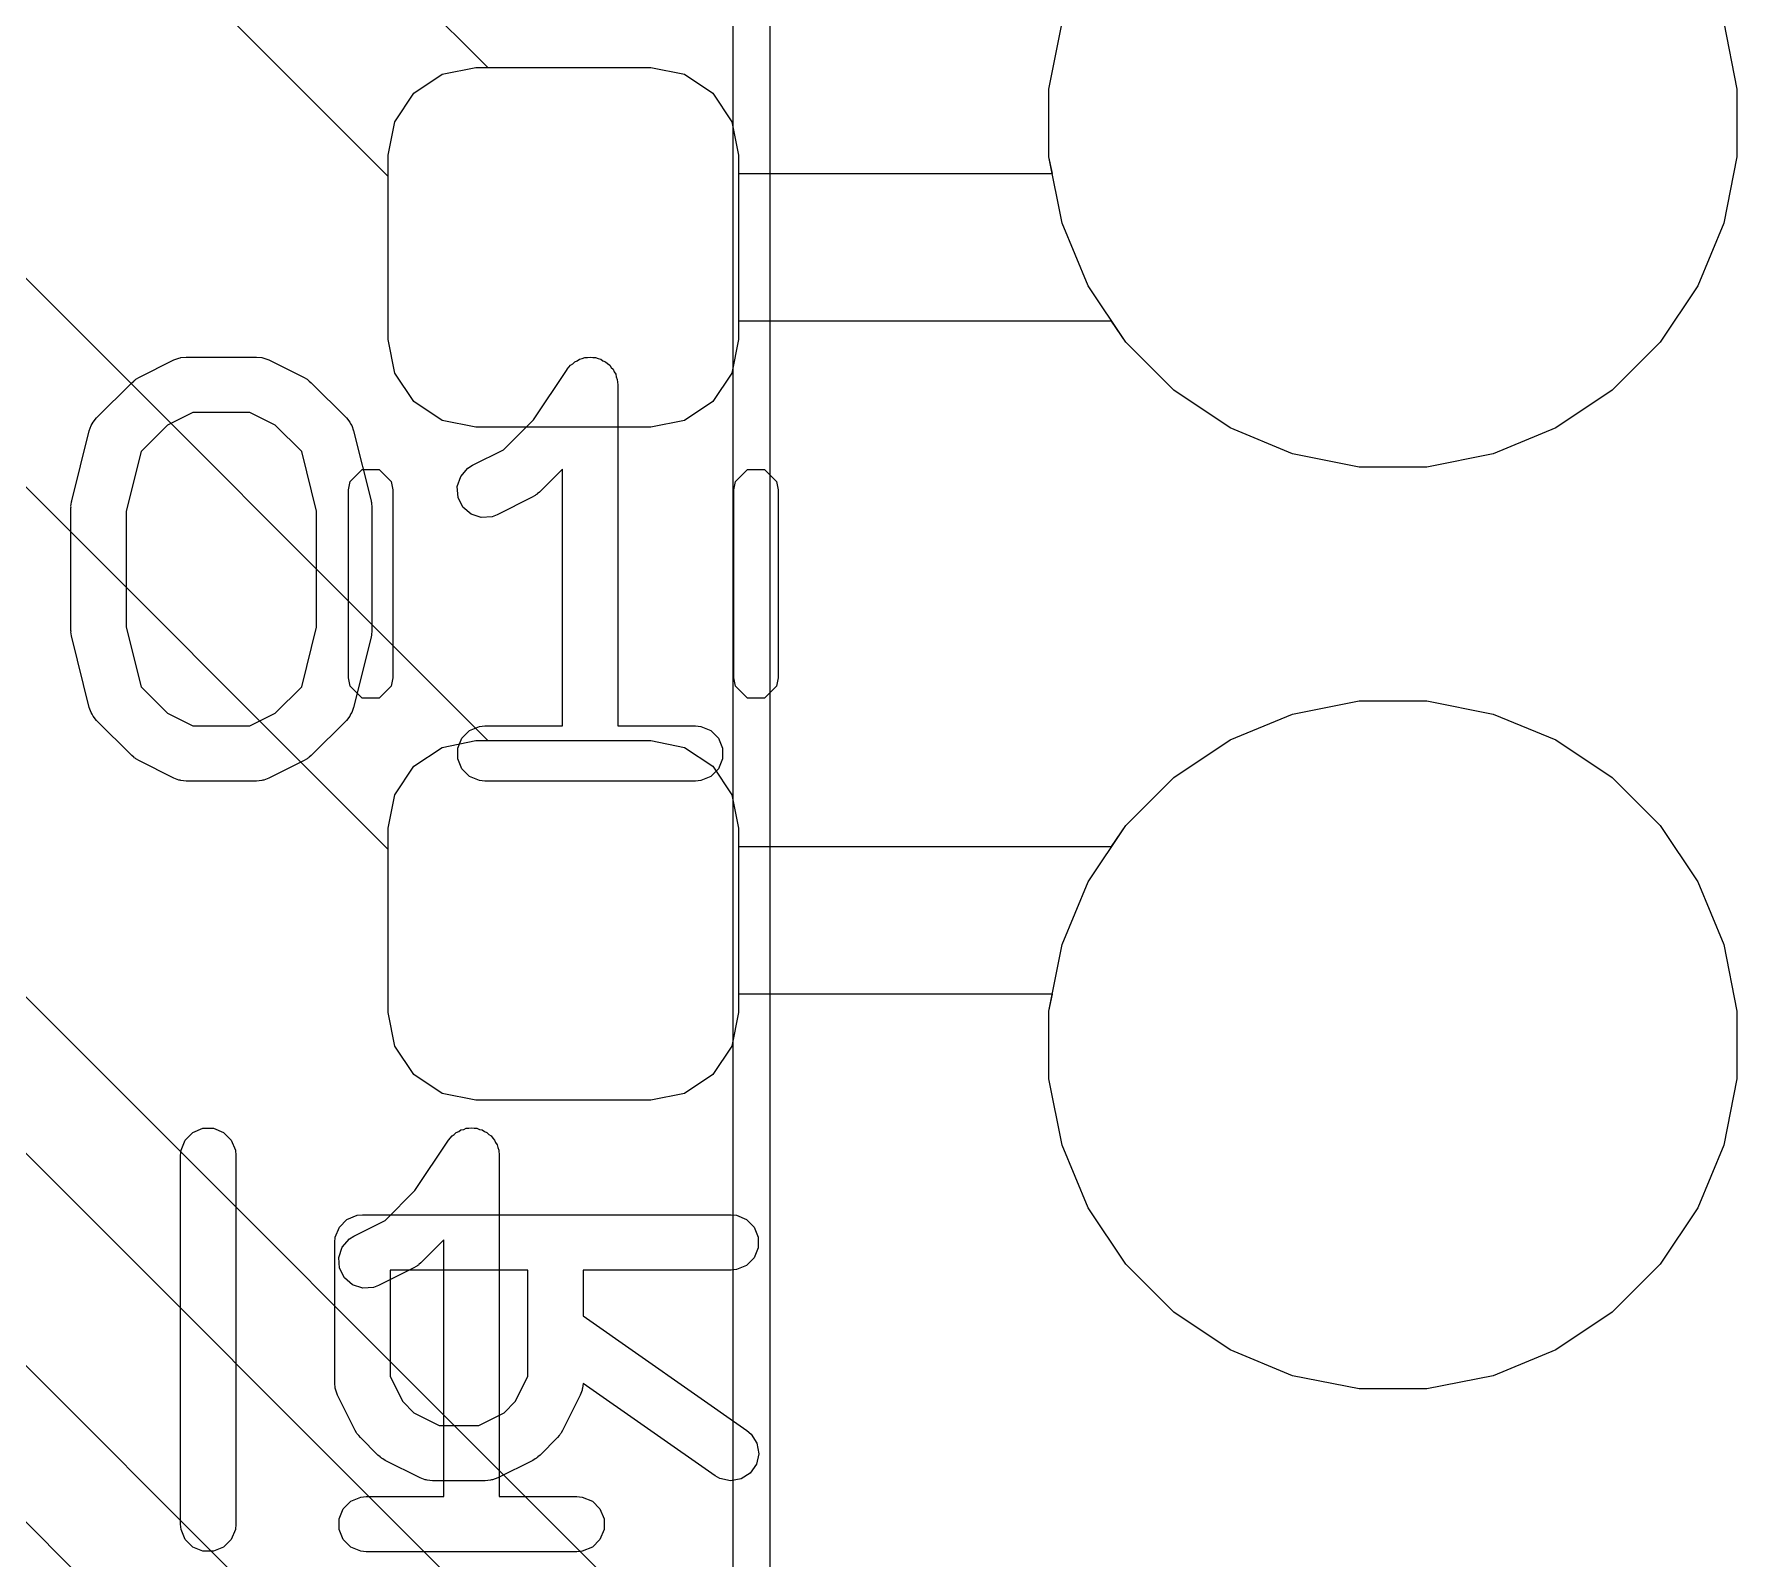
# Model space of a CAD drawing. Header units: inches. Extents: x 1.3 to 5.24, y -7.03 to -1.12.
# Drawn here: x 4.8092 to 4.9911, y -2.6159 to -2.4531 of the extents above; entities that cross this region are included whole.
import ezdxf

# ---------------------------------------------------------------- set-up
doc = ezdxf.new("R2010")
doc.units = ezdxf.units.IN
doc.header["$MEASUREMENT"] = 0
for name, color, linetype, true_color in [('B.Cu', 153, 'CONTINUOUS', 0x4d7fc4), ('B.Mask', 4, 'CONTINUOUS', 0x02ffee), ('B.Paste', 132, 'CONTINUOUS', 0x00c2c2), ('B.Silkscreen', 31, 'CONTINUOUS', 0xe8b2a7), ('F.Cu', 13, 'CONTINUOUS', 0xc83434), ('F.Mask', 201, 'CONTINUOUS', 0xd864ff), ('F.Silkscreen', 41, 'CONTINUOUS', 0xf2eda1), ('In1.Cu', 91, 'CONTINUOUS', 0x7fc87f), ('In2.Cu', 33, 'CONTINUOUS', 0xce7d2c)]:
    doc.layers.add(name, color=color, linetype=linetype, true_color=true_color)

msp = doc.modelspace()

# ---------------------------------------------------------------- linework, layer by layer
at = {"layer": 'B.Cu', "linetype": 'CONTINUOUS'}
for p, q in [((4.81256, -2.41156), (4.85769, -2.45669)), ((4.84705, -2.46832), (4.80373, -2.425)), ((4.9176, -2.45898), (4.91901, -2.45188)), ((4.98965, -2.45188), (4.99106, -2.45898)), ((4.85769, -2.45669), (4.8751, -2.45669)), ((4.8751, -2.45669), (4.87868, -2.4574)), ((4.87868, -2.4574), (4.88171, -2.45943)), ((4.88171, -2.45943), (4.88374, -2.46247)), ((4.9176, -2.46622), (4.9176, -2.45898)), ((4.99106, -2.45898), (4.99106, -2.46622)), ((4.79071, -2.46156), (4.85769, -2.52854)), ((4.88374, -2.46247), (4.88445, -2.46604)), ((4.88445, -2.46604), (4.88445, -2.46801)), ((4.91796, -2.46801), (4.9176, -2.46622)), ((4.99106, -2.46622), (4.98965, -2.47331)), ((4.84705, -2.48573), (4.84705, -2.46832)), ((4.88445, -2.46801), (4.91796, -2.46801)), ((4.98965, -2.47331), (4.98688, -2.48)), ((4.84705, -2.54017), (4.78188, -2.475)), ((4.98688, -2.48), (4.98286, -2.48601)), ((4.92429, -2.48376), (4.88445, -2.48376)), ((4.88445, -2.48376), (4.88445, -2.48573)), ((4.9258, -2.48601), (4.92429, -2.48376)), ((4.84776, -2.48931), (4.84705, -2.48573)), ((4.88445, -2.48573), (4.88374, -2.48931)), ((4.93092, -2.49113), (4.9258, -2.48601)), ((4.98286, -2.48601), (4.97775, -2.49113)), ((4.84979, -2.49234), (4.84776, -2.48931)), ((4.88374, -2.48931), (4.88171, -2.49234)), ((4.93693, -2.49515), (4.93092, -2.49113)), ((4.97775, -2.49113), (4.97173, -2.49515)), ((4.85282, -2.49437), (4.84979, -2.49234)), ((4.88171, -2.49234), (4.87868, -2.49437)), ((4.8564, -2.49508), (4.85282, -2.49437)), ((4.87868, -2.49437), (4.8751, -2.49508)), ((4.8751, -2.49508), (4.8564, -2.49508)), ((4.94362, -2.49792), (4.93693, -2.49515)), ((4.97173, -2.49515), (4.96504, -2.49792)), ((4.95071, -2.49933), (4.94362, -2.49792)), ((4.96504, -2.49792), (4.95795, -2.49933)), ((4.95795, -2.49933), (4.95071, -2.49933)), ((4.7654, -2.51295), (4.90402, -2.65157)), ((4.8974, -2.66166), (4.75877, -2.52303)), ((4.93693, -2.52847), (4.94362, -2.5257)), ((4.94362, -2.5257), (4.95071, -2.52429)), ((4.95071, -2.52429), (4.95795, -2.52429)), ((4.95795, -2.52429), (4.96504, -2.5257)), ((4.96504, -2.5257), (4.97173, -2.52847)), ((4.85769, -2.52854), (4.8751, -2.52854)), ((4.8751, -2.52854), (4.87868, -2.52926)), ((4.87868, -2.52926), (4.88171, -2.53128)), ((4.93092, -2.53249), (4.93693, -2.52847)), ((4.97173, -2.52847), (4.97775, -2.53249)), ((4.88171, -2.53128), (4.88374, -2.53432)), ((4.9258, -2.53761), (4.93092, -2.53249)), ((4.97775, -2.53249), (4.98286, -2.53761)), ((4.88374, -2.53432), (4.88445, -2.53789)), ((4.88445, -2.53789), (4.88445, -2.53986)), ((4.92429, -2.53986), (4.9258, -2.53761)), ((4.98286, -2.53761), (4.98688, -2.54362)), ((4.84705, -2.55758), (4.84705, -2.54017)), ((4.88445, -2.53986), (4.92429, -2.53986)), ((4.98688, -2.54362), (4.98965, -2.55031)), ((4.98965, -2.55031), (4.99106, -2.55741)), ((4.91796, -2.55561), (4.88445, -2.55561)), ((4.88445, -2.55561), (4.88445, -2.55758)), ((4.9176, -2.55741), (4.91796, -2.55561)), ((4.84776, -2.56116), (4.84705, -2.55758)), ((4.88445, -2.55758), (4.88374, -2.56116)), ((4.9176, -2.56464), (4.9176, -2.55741)), ((4.99106, -2.55741), (4.99106, -2.56464)), ((4.84979, -2.56419), (4.84776, -2.56116)), ((4.88374, -2.56116), (4.88171, -2.56419)), ((4.77603, -2.56295), (4.90402, -2.69094)), ((4.85282, -2.56622), (4.84979, -2.56419)), ((4.88171, -2.56419), (4.87868, -2.56622)), ((4.91901, -2.57174), (4.9176, -2.56464)), ((4.99106, -2.56464), (4.98965, -2.57174)), ((4.8564, -2.56693), (4.85282, -2.56622)), ((4.8751, -2.56693), (4.8564, -2.56693)), ((4.87868, -2.56622), (4.8751, -2.56693)), ((4.92178, -2.57842), (4.91901, -2.57174)), ((4.98965, -2.57174), (4.98688, -2.57842)), ((4.8974, -2.70103), (4.7694, -2.57303)), ((4.9258, -2.58444), (4.92178, -2.57842)), ((4.98688, -2.57842), (4.98286, -2.58444)), ((4.93092, -2.58955), (4.9258, -2.58444)), ((4.98286, -2.58444), (4.97775, -2.58955)), ((4.93693, -2.59357), (4.93092, -2.58955)), ((4.97775, -2.58955), (4.97173, -2.59357)), ((4.94362, -2.59634), (4.93693, -2.59357)), ((4.97173, -2.59357), (4.96504, -2.59634)), ((4.95071, -2.59776), (4.94362, -2.59634)), ((4.96504, -2.59634), (4.95795, -2.59776)), ((4.95795, -2.59776), (4.95071, -2.59776))]:
    msp.add_line(p, q, dxfattribs=at)
at = {"layer": 'B.Mask', "linetype": 'CONTINUOUS'}
for p, q in [((4.9176, -2.45898), (4.91901, -2.45188)), ((4.98965, -2.45188), (4.99106, -2.45898)), ((4.84979, -2.45943), (4.85282, -2.4574)), ((4.85282, -2.4574), (4.8564, -2.45669)), ((4.8564, -2.45669), (4.8751, -2.45669)), ((4.8751, -2.45669), (4.87868, -2.4574)), ((4.87868, -2.4574), (4.88171, -2.45943)), ((4.84776, -2.46247), (4.84979, -2.45943)), ((4.88171, -2.45943), (4.88374, -2.46247)), ((4.9176, -2.46622), (4.9176, -2.45898)), ((4.99106, -2.45898), (4.99106, -2.46622)), ((4.84705, -2.46604), (4.84776, -2.46247)), ((4.88374, -2.46247), (4.88445, -2.46604)), ((4.84705, -2.48573), (4.84705, -2.46604)), ((4.88445, -2.46604), (4.88445, -2.48573)), ((4.91901, -2.47331), (4.9176, -2.46622)), ((4.99106, -2.46622), (4.98965, -2.47331)), ((4.92178, -2.48), (4.91901, -2.47331)), ((4.98965, -2.47331), (4.98688, -2.48)), ((4.9258, -2.48601), (4.92178, -2.48)), ((4.98688, -2.48), (4.98286, -2.48601)), ((4.84776, -2.48931), (4.84705, -2.48573)), ((4.88445, -2.48573), (4.88374, -2.48931)), ((4.93092, -2.49113), (4.9258, -2.48601)), ((4.98286, -2.48601), (4.97775, -2.49113)), ((4.84979, -2.49234), (4.84776, -2.48931)), ((4.88374, -2.48931), (4.88171, -2.49234)), ((4.93693, -2.49515), (4.93092, -2.49113)), ((4.97775, -2.49113), (4.97173, -2.49515)), ((4.85282, -2.49437), (4.84979, -2.49234)), ((4.88171, -2.49234), (4.87868, -2.49437)), ((4.8564, -2.49508), (4.85282, -2.49437)), ((4.87868, -2.49437), (4.8751, -2.49508)), ((4.8751, -2.49508), (4.8564, -2.49508)), ((4.94362, -2.49792), (4.93693, -2.49515)), ((4.97173, -2.49515), (4.96504, -2.49792)), ((4.95071, -2.49933), (4.94362, -2.49792)), ((4.96504, -2.49792), (4.95795, -2.49933)), ((4.95795, -2.49933), (4.95071, -2.49933)), ((4.93693, -2.52847), (4.94362, -2.5257)), ((4.94362, -2.5257), (4.95071, -2.52429)), ((4.95071, -2.52429), (4.95795, -2.52429)), ((4.95795, -2.52429), (4.96504, -2.5257)), ((4.96504, -2.5257), (4.97173, -2.52847)), ((4.84979, -2.53128), (4.85282, -2.52926)), ((4.85282, -2.52926), (4.8564, -2.52854)), ((4.8564, -2.52854), (4.8751, -2.52854)), ((4.8751, -2.52854), (4.87868, -2.52926)), ((4.87868, -2.52926), (4.88171, -2.53128)), ((4.93092, -2.53249), (4.93693, -2.52847)), ((4.97173, -2.52847), (4.97775, -2.53249)), ((4.84776, -2.53432), (4.84979, -2.53128)), ((4.88171, -2.53128), (4.88374, -2.53432)), ((4.9258, -2.53761), (4.93092, -2.53249)), ((4.97775, -2.53249), (4.98286, -2.53761)), ((4.84705, -2.53789), (4.84776, -2.53432)), ((4.88374, -2.53432), (4.88445, -2.53789)), ((4.84705, -2.55758), (4.84705, -2.53789)), ((4.88445, -2.53789), (4.88445, -2.55758)), ((4.92178, -2.54362), (4.9258, -2.53761)), ((4.98286, -2.53761), (4.98688, -2.54362)), ((4.91901, -2.55031), (4.92178, -2.54362)), ((4.98688, -2.54362), (4.98965, -2.55031)), ((4.9176, -2.55741), (4.91901, -2.55031)), ((4.98965, -2.55031), (4.99106, -2.55741)), ((4.84776, -2.56116), (4.84705, -2.55758)), ((4.88445, -2.55758), (4.88374, -2.56116)), ((4.9176, -2.56464), (4.9176, -2.55741)), ((4.99106, -2.55741), (4.99106, -2.56464)), ((4.84979, -2.56419), (4.84776, -2.56116)), ((4.88374, -2.56116), (4.88171, -2.56419)), ((4.85282, -2.56622), (4.84979, -2.56419)), ((4.88171, -2.56419), (4.87868, -2.56622)), ((4.91901, -2.57174), (4.9176, -2.56464)), ((4.99106, -2.56464), (4.98965, -2.57174)), ((4.8564, -2.56693), (4.85282, -2.56622)), ((4.8751, -2.56693), (4.8564, -2.56693)), ((4.87868, -2.56622), (4.8751, -2.56693)), ((4.92178, -2.57842), (4.91901, -2.57174)), ((4.98965, -2.57174), (4.98688, -2.57842)), ((4.9258, -2.58444), (4.92178, -2.57842)), ((4.98688, -2.57842), (4.98286, -2.58444)), ((4.93092, -2.58955), (4.9258, -2.58444)), ((4.98286, -2.58444), (4.97775, -2.58955)), ((4.93693, -2.59357), (4.93092, -2.58955)), ((4.97775, -2.58955), (4.97173, -2.59357)), ((4.94362, -2.59634), (4.93693, -2.59357)), ((4.97173, -2.59357), (4.96504, -2.59634)), ((4.95071, -2.59776), (4.94362, -2.59634)), ((4.96504, -2.59634), (4.95795, -2.59776)), ((4.95795, -2.59776), (4.95071, -2.59776))]:
    msp.add_line(p, q, dxfattribs=at)
at = {"layer": 'B.Paste', "linetype": 'CONTINUOUS'}
for p, q in [((4.84979, -2.45943), (4.85282, -2.4574)), ((4.85282, -2.4574), (4.8564, -2.45669)), ((4.8564, -2.45669), (4.8751, -2.45669)), ((4.8751, -2.45669), (4.87868, -2.4574)), ((4.87868, -2.4574), (4.88171, -2.45943)), ((4.84776, -2.46247), (4.84979, -2.45943)), ((4.88171, -2.45943), (4.88374, -2.46247)), ((4.84705, -2.46604), (4.84776, -2.46247)), ((4.88374, -2.46247), (4.88445, -2.46604)), ((4.84705, -2.48573), (4.84705, -2.46604)), ((4.88445, -2.46604), (4.88445, -2.48573)), ((4.84776, -2.48931), (4.84705, -2.48573)), ((4.88445, -2.48573), (4.88374, -2.48931)), ((4.84979, -2.49234), (4.84776, -2.48931)), ((4.88374, -2.48931), (4.88171, -2.49234)), ((4.85282, -2.49437), (4.84979, -2.49234)), ((4.88171, -2.49234), (4.87868, -2.49437)), ((4.8564, -2.49508), (4.85282, -2.49437)), ((4.87868, -2.49437), (4.8751, -2.49508)), ((4.8751, -2.49508), (4.8564, -2.49508)), ((4.84979, -2.53128), (4.85282, -2.52926)), ((4.85282, -2.52926), (4.8564, -2.52854)), ((4.8564, -2.52854), (4.8751, -2.52854)), ((4.8751, -2.52854), (4.87868, -2.52926)), ((4.87868, -2.52926), (4.88171, -2.53128)), ((4.84776, -2.53432), (4.84979, -2.53128)), ((4.88171, -2.53128), (4.88374, -2.53432)), ((4.84705, -2.53789), (4.84776, -2.53432)), ((4.88374, -2.53432), (4.88445, -2.53789)), ((4.84705, -2.55758), (4.84705, -2.53789)), ((4.88445, -2.53789), (4.88445, -2.55758)), ((4.84776, -2.56116), (4.84705, -2.55758)), ((4.88445, -2.55758), (4.88374, -2.56116)), ((4.84979, -2.56419), (4.84776, -2.56116)), ((4.88374, -2.56116), (4.88171, -2.56419)), ((4.85282, -2.56622), (4.84979, -2.56419)), ((4.88171, -2.56419), (4.87868, -2.56622)), ((4.8564, -2.56693), (4.85282, -2.56622)), ((4.8751, -2.56693), (4.8564, -2.56693)), ((4.87868, -2.56622), (4.8751, -2.56693))]:
    msp.add_line(p, q, dxfattribs=at)
at = {"layer": 'B.Silkscreen', "linetype": 'CONTINUOUS'}
for p, q in [((4.84299, -2.50088), (4.84427, -2.4996)), ((4.84427, -2.4996), (4.84608, -2.4996)), ((4.84608, -2.4996), (4.84736, -2.50088)), ((4.88414, -2.50088), (4.88541, -2.4996)), ((4.88541, -2.4996), (4.88722, -2.4996)), ((4.88722, -2.4996), (4.8885, -2.50088)), ((4.84281, -2.50178), (4.84299, -2.50088)), ((4.84281, -2.52184), (4.84281, -2.50178)), ((4.84736, -2.50088), (4.84754, -2.50178)), ((4.84754, -2.50178), (4.84754, -2.52184)), ((4.88396, -2.50178), (4.88414, -2.50088)), ((4.88396, -2.52184), (4.88396, -2.50178)), ((4.8885, -2.50088), (4.88868, -2.50178)), ((4.88868, -2.50178), (4.88868, -2.52184)), ((4.84299, -2.52274), (4.84281, -2.52184)), ((4.84754, -2.52184), (4.84736, -2.52274)), ((4.88414, -2.52274), (4.88396, -2.52184)), ((4.88868, -2.52184), (4.8885, -2.52274)), ((4.84427, -2.52402), (4.84299, -2.52274)), ((4.84736, -2.52274), (4.84608, -2.52402)), ((4.88541, -2.52402), (4.88414, -2.52274)), ((4.8885, -2.52274), (4.88722, -2.52402)), ((4.84608, -2.52402), (4.84427, -2.52402)), ((4.88722, -2.52402), (4.88541, -2.52402)), ((4.84183, -2.58047), (4.84264, -2.57966)), ((4.84264, -2.57966), (4.84371, -2.57922)), ((4.84371, -2.57922), (4.84428, -2.57916)), ((4.84428, -2.57916), (4.88365, -2.57916)), ((4.88365, -2.57916), (4.88423, -2.57922)), ((4.88423, -2.57922), (4.88529, -2.57966)), ((4.88529, -2.57966), (4.88611, -2.58047)), ((4.84133, -2.58211), (4.84139, -2.58154)), ((4.84139, -2.58154), (4.84183, -2.58047)), ((4.88611, -2.58047), (4.88655, -2.58154)), ((4.88655, -2.58154), (4.88655, -2.58269)), ((4.84133, -2.59711), (4.84133, -2.58211)), ((4.88611, -2.58376), (4.88529, -2.58457)), ((4.88655, -2.58269), (4.88611, -2.58376)), ((4.86195, -2.58507), (4.84724, -2.58507)), ((4.84724, -2.58507), (4.84724, -2.59642)), ((4.86195, -2.59642), (4.86195, -2.58507)), ((4.88365, -2.58507), (4.86786, -2.58507)), ((4.86786, -2.58507), (4.86786, -2.58995)), ((4.88423, -2.58501), (4.88365, -2.58507)), ((4.88529, -2.58457), (4.88423, -2.58501)), ((4.86786, -2.58995), (4.88535, -2.60219)), ((4.84724, -2.59642), (4.84859, -2.59911)), ((4.86061, -2.59911), (4.86195, -2.59642)), ((4.84139, -2.59769), (4.84133, -2.59711)), ((4.84143, -2.59779), (4.84139, -2.59769)), ((4.84144, -2.59789), (4.84143, -2.59779)), ((4.84164, -2.59843), (4.84144, -2.59789)), ((4.84352, -2.60218), (4.84164, -2.59843)), ((4.86755, -2.59843), (4.86567, -2.60218)), ((4.86775, -2.59789), (4.86755, -2.59843)), ((4.86776, -2.59779), (4.86775, -2.59789)), ((4.8678, -2.59769), (4.86776, -2.59779)), ((4.86786, -2.59716), (4.8678, -2.59769)), ((4.88196, -2.60703), (4.86786, -2.59716)), ((4.84859, -2.59911), (4.84978, -2.60031)), ((4.85941, -2.60031), (4.86061, -2.59911)), ((4.84978, -2.60031), (4.85248, -2.60166)), ((4.85248, -2.60166), (4.85671, -2.60166)), ((4.85671, -2.60166), (4.85941, -2.60031)), ((4.84367, -2.60243), (4.84352, -2.60218)), ((4.8437, -2.6025), (4.84367, -2.60243)), ((4.84377, -2.60258), (4.8437, -2.6025)), ((4.84383, -2.60267), (4.84377, -2.60258)), ((4.84389, -2.60272), (4.84383, -2.60267)), ((4.84407, -2.60295), (4.84389, -2.60272)), ((4.84595, -2.60483), (4.84407, -2.60295)), ((4.86512, -2.60295), (4.86325, -2.60483)), ((4.86531, -2.60272), (4.86512, -2.60295)), ((4.86536, -2.60267), (4.86531, -2.60272)), ((4.86542, -2.60258), (4.86536, -2.60267)), ((4.86549, -2.6025), (4.86542, -2.60258)), ((4.86552, -2.60243), (4.86549, -2.6025)), ((4.86567, -2.60218), (4.86552, -2.60243)), ((4.88535, -2.60219), (4.88579, -2.60257)), ((4.88579, -2.60257), (4.88641, -2.60354)), ((4.88641, -2.60354), (4.88661, -2.60468)), ((4.84617, -2.60501), (4.84595, -2.60483)), ((4.84622, -2.60507), (4.84617, -2.60501)), ((4.84631, -2.60513), (4.84622, -2.60507)), ((4.84639, -2.60519), (4.84631, -2.60513)), ((4.84647, -2.60522), (4.84639, -2.60519)), ((4.84671, -2.60538), (4.84647, -2.60522)), ((4.85046, -2.60725), (4.84671, -2.60538)), ((4.86248, -2.60538), (4.85873, -2.60725)), ((4.86273, -2.60522), (4.86248, -2.60538)), ((4.8628, -2.60519), (4.86273, -2.60522)), ((4.86288, -2.60513), (4.8628, -2.60519)), ((4.86297, -2.60507), (4.86288, -2.60513)), ((4.86302, -2.60501), (4.86297, -2.60507)), ((4.86325, -2.60483), (4.86302, -2.60501)), ((4.88661, -2.60468), (4.88636, -2.6058)), ((4.851, -2.60746), (4.85046, -2.60725)), ((4.85111, -2.60747), (4.851, -2.60746)), ((4.85121, -2.60751), (4.85111, -2.60747)), ((4.85178, -2.60756), (4.85121, -2.60751)), ((4.85741, -2.60756), (4.85178, -2.60756)), ((4.85798, -2.60751), (4.85741, -2.60756)), ((4.85808, -2.60747), (4.85798, -2.60751)), ((4.85819, -2.60746), (4.85808, -2.60747)), ((4.85873, -2.60725), (4.85819, -2.60746)), ((4.88247, -2.60731), (4.88196, -2.60703)), ((4.88359, -2.60756), (4.88247, -2.60731)), ((4.88472, -2.60736), (4.88359, -2.60756)), ((4.8857, -2.60674), (4.88472, -2.60736)), ((4.88636, -2.6058), (4.8857, -2.60674))]:
    msp.add_line(p, q, dxfattribs=at)
at = {"layer": 'F.Cu', "linetype": 'CONTINUOUS'}
for p, q in [((4.9176, -2.45898), (4.91901, -2.45188)), ((4.98965, -2.45188), (4.99106, -2.45898)), ((4.9176, -2.46622), (4.9176, -2.45898)), ((4.99106, -2.45898), (4.99106, -2.46622)), ((4.91901, -2.47331), (4.9176, -2.46622)), ((4.99106, -2.46622), (4.98965, -2.47331)), ((4.92178, -2.48), (4.91901, -2.47331)), ((4.98965, -2.47331), (4.98688, -2.48)), ((4.9258, -2.48601), (4.92178, -2.48)), ((4.98688, -2.48), (4.98286, -2.48601)), ((4.93092, -2.49113), (4.9258, -2.48601)), ((4.98286, -2.48601), (4.97775, -2.49113)), ((4.93693, -2.49515), (4.93092, -2.49113)), ((4.97775, -2.49113), (4.97173, -2.49515)), ((4.94362, -2.49792), (4.93693, -2.49515)), ((4.97173, -2.49515), (4.96504, -2.49792)), ((4.95071, -2.49933), (4.94362, -2.49792)), ((4.96504, -2.49792), (4.95795, -2.49933)), ((4.95795, -2.49933), (4.95071, -2.49933)), ((4.93693, -2.52847), (4.94362, -2.5257)), ((4.94362, -2.5257), (4.95071, -2.52429)), ((4.95071, -2.52429), (4.95795, -2.52429)), ((4.95795, -2.52429), (4.96504, -2.5257)), ((4.96504, -2.5257), (4.97173, -2.52847)), ((4.93092, -2.53249), (4.93693, -2.52847)), ((4.97173, -2.52847), (4.97775, -2.53249)), ((4.9258, -2.53761), (4.93092, -2.53249)), ((4.97775, -2.53249), (4.98286, -2.53761)), ((4.92178, -2.54362), (4.9258, -2.53761)), ((4.98286, -2.53761), (4.98688, -2.54362)), ((4.91901, -2.55031), (4.92178, -2.54362)), ((4.98688, -2.54362), (4.98965, -2.55031)), ((4.9176, -2.55741), (4.91901, -2.55031)), ((4.98965, -2.55031), (4.99106, -2.55741)), ((4.9176, -2.56464), (4.9176, -2.55741)), ((4.99106, -2.55741), (4.99106, -2.56464)), ((4.91901, -2.57174), (4.9176, -2.56464)), ((4.99106, -2.56464), (4.98965, -2.57174)), ((4.92178, -2.57842), (4.91901, -2.57174)), ((4.98965, -2.57174), (4.98688, -2.57842)), ((4.9258, -2.58444), (4.92178, -2.57842)), ((4.98688, -2.57842), (4.98286, -2.58444)), ((4.93092, -2.58955), (4.9258, -2.58444)), ((4.98286, -2.58444), (4.97775, -2.58955)), ((4.93693, -2.59357), (4.93092, -2.58955)), ((4.97775, -2.58955), (4.97173, -2.59357)), ((4.94362, -2.59634), (4.93693, -2.59357)), ((4.97173, -2.59357), (4.96504, -2.59634)), ((4.95071, -2.59776), (4.94362, -2.59634)), ((4.96504, -2.59634), (4.95795, -2.59776)), ((4.95795, -2.59776), (4.95071, -2.59776))]:
    msp.add_line(p, q, dxfattribs=at)
at = {"layer": 'F.Mask', "linetype": 'CONTINUOUS'}
for p, q in [((4.9176, -2.45898), (4.91901, -2.45188)), ((4.98965, -2.45188), (4.99106, -2.45898)), ((4.9176, -2.46622), (4.9176, -2.45898)), ((4.99106, -2.45898), (4.99106, -2.46622)), ((4.91901, -2.47331), (4.9176, -2.46622)), ((4.99106, -2.46622), (4.98965, -2.47331)), ((4.92178, -2.48), (4.91901, -2.47331)), ((4.98965, -2.47331), (4.98688, -2.48)), ((4.9258, -2.48601), (4.92178, -2.48)), ((4.98688, -2.48), (4.98286, -2.48601)), ((4.93092, -2.49113), (4.9258, -2.48601)), ((4.98286, -2.48601), (4.97775, -2.49113)), ((4.93693, -2.49515), (4.93092, -2.49113)), ((4.97775, -2.49113), (4.97173, -2.49515)), ((4.94362, -2.49792), (4.93693, -2.49515)), ((4.97173, -2.49515), (4.96504, -2.49792)), ((4.95071, -2.49933), (4.94362, -2.49792)), ((4.96504, -2.49792), (4.95795, -2.49933)), ((4.95795, -2.49933), (4.95071, -2.49933)), ((4.93693, -2.52847), (4.94362, -2.5257)), ((4.94362, -2.5257), (4.95071, -2.52429)), ((4.95071, -2.52429), (4.95795, -2.52429)), ((4.95795, -2.52429), (4.96504, -2.5257)), ((4.96504, -2.5257), (4.97173, -2.52847)), ((4.93092, -2.53249), (4.93693, -2.52847)), ((4.97173, -2.52847), (4.97775, -2.53249)), ((4.9258, -2.53761), (4.93092, -2.53249)), ((4.97775, -2.53249), (4.98286, -2.53761)), ((4.92178, -2.54362), (4.9258, -2.53761)), ((4.98286, -2.53761), (4.98688, -2.54362)), ((4.91901, -2.55031), (4.92178, -2.54362)), ((4.98688, -2.54362), (4.98965, -2.55031)), ((4.9176, -2.55741), (4.91901, -2.55031)), ((4.98965, -2.55031), (4.99106, -2.55741)), ((4.9176, -2.56464), (4.9176, -2.55741)), ((4.99106, -2.55741), (4.99106, -2.56464)), ((4.91901, -2.57174), (4.9176, -2.56464)), ((4.99106, -2.56464), (4.98965, -2.57174)), ((4.92178, -2.57842), (4.91901, -2.57174)), ((4.98965, -2.57174), (4.98688, -2.57842)), ((4.9258, -2.58444), (4.92178, -2.57842)), ((4.98688, -2.57842), (4.98286, -2.58444)), ((4.93092, -2.58955), (4.9258, -2.58444)), ((4.98286, -2.58444), (4.97775, -2.58955)), ((4.93693, -2.59357), (4.93092, -2.58955)), ((4.97775, -2.58955), (4.97173, -2.59357)), ((4.94362, -2.59634), (4.93693, -2.59357)), ((4.97173, -2.59357), (4.96504, -2.59634)), ((4.95071, -2.59776), (4.94362, -2.59634)), ((4.96504, -2.59634), (4.95795, -2.59776)), ((4.95795, -2.59776), (4.95071, -2.59776))]:
    msp.add_line(p, q, dxfattribs=at)
at = {"layer": 'F.Silkscreen', "linetype": 'CONTINUOUS'}
for p, q in [((4.88386, -2.62874), (4.88386, -2.09961)), ((4.8878, -2.10157), (4.8878, -2.62677)), ((4.82041, -2.48978), (4.82416, -2.4879)), ((4.82416, -2.4879), (4.8247, -2.4877)), ((4.8247, -2.4877), (4.82481, -2.48769)), ((4.82481, -2.48769), (4.82491, -2.48765)), ((4.82491, -2.48765), (4.82548, -2.48759)), ((4.82548, -2.48759), (4.83298, -2.48759)), ((4.83298, -2.48759), (4.83356, -2.48765)), ((4.83356, -2.48765), (4.83366, -2.48769)), ((4.83366, -2.48769), (4.83376, -2.4877)), ((4.83376, -2.4877), (4.8343, -2.4879)), ((4.8343, -2.4879), (4.83805, -2.48978)), ((4.86256, -2.49429), (4.86615, -2.48891)), ((4.86615, -2.4889), (4.86651, -2.48846)), ((4.86615, -2.48891), (4.86615, -2.4889)), ((4.86615, -2.4889), (4.86615, -2.4889)), ((4.86615, -2.4889), (4.86615, -2.4889)), ((4.86651, -2.48846), (4.86675, -2.4883)), ((4.86675, -2.4883), (4.86696, -2.48809)), ((4.86696, -2.48809), (4.86723, -2.48798)), ((4.86723, -2.48798), (4.86747, -2.48782)), ((4.86747, -2.48782), (4.86776, -2.48776)), ((4.86776, -2.48776), (4.86803, -2.48765)), ((4.86803, -2.48765), (4.86832, -2.48765)), ((4.86832, -2.48765), (4.8686, -2.48759)), ((4.8686, -2.48759), (4.86889, -2.48765)), ((4.86889, -2.48765), (4.86918, -2.48765)), ((4.86918, -2.48765), (4.86945, -2.48776)), ((4.86945, -2.48776), (4.86973, -2.48781)), ((4.86973, -2.48781), (4.86997, -2.48798)), ((4.86997, -2.48798), (4.87024, -2.48809)), ((4.87024, -2.48809), (4.87045, -2.48829)), ((4.87045, -2.48829), (4.87069, -2.48845)), ((4.87069, -2.48845), (4.87085, -2.4887)), ((4.87085, -2.4887), (4.87106, -2.4889)), ((4.87106, -2.4889), (4.87117, -2.48917)), ((4.87117, -2.48917), (4.87133, -2.48941)), ((4.8159, -2.49408), (4.81965, -2.49033)), ((4.81965, -2.49033), (4.81987, -2.49015)), ((4.81987, -2.49015), (4.81992, -2.49009)), ((4.81992, -2.49009), (4.82001, -2.49003)), ((4.82001, -2.49003), (4.82009, -2.48996)), ((4.82009, -2.48996), (4.82016, -2.48993)), ((4.82016, -2.48993), (4.82041, -2.48978)), ((4.83805, -2.48978), (4.8383, -2.48993)), ((4.8383, -2.48993), (4.83837, -2.48996)), ((4.83837, -2.48996), (4.83845, -2.49003)), ((4.83845, -2.49003), (4.83854, -2.49009)), ((4.83854, -2.49009), (4.83859, -2.49015)), ((4.83859, -2.49015), (4.83882, -2.49033)), ((4.83882, -2.49033), (4.84257, -2.49408)), ((4.87133, -2.48941), (4.87139, -2.4897)), ((4.87139, -2.4897), (4.8715, -2.48997)), ((4.8715, -2.48997), (4.87155, -2.49054)), ((4.87155, -2.49054), (4.87155, -2.49054)), ((4.87155, -2.49054), (4.87155, -2.49054)), ((4.87155, -2.49054), (4.87155, -2.49054)), ((4.87155, -2.49054), (4.87155, -2.52696)), ((4.81531, -2.49491), (4.81544, -2.49473)), ((4.81544, -2.49473), (4.81553, -2.49453)), ((4.81553, -2.49453), (4.8159, -2.49408)), ((4.82618, -2.4935), (4.82348, -2.49485)), ((4.83228, -2.4935), (4.82618, -2.4935)), ((4.83498, -2.49485), (4.83228, -2.4935)), ((4.84257, -2.49408), (4.84294, -2.49453)), ((4.84294, -2.49453), (4.84302, -2.49473)), ((4.84302, -2.49473), (4.84315, -2.49491)), ((4.85935, -2.49749), (4.86256, -2.49429)), ((4.81324, -2.50295), (4.81512, -2.49545)), ((4.81512, -2.49545), (4.81531, -2.49491)), ((4.82348, -2.49485), (4.82065, -2.49768)), ((4.83781, -2.49768), (4.83498, -2.49485)), ((4.84315, -2.49491), (4.84335, -2.49545)), ((4.84335, -2.49545), (4.84522, -2.50295)), ((4.82065, -2.49768), (4.81906, -2.50403)), ((4.8394, -2.50403), (4.83781, -2.49768)), ((4.85603, -2.49915), (4.85935, -2.49749)), ((4.85479, -2.50033), (4.85554, -2.49946)), ((4.85554, -2.49946), (4.85603, -2.49915)), ((4.86565, -2.49955), (4.86319, -2.50201)), ((4.86565, -2.52696), (4.86565, -2.49955)), ((4.85442, -2.50142), (4.85479, -2.50033)), ((4.85451, -2.50257), (4.85442, -2.50142)), ((4.86319, -2.50201), (4.86296, -2.50219)), ((4.81316, -2.50352), (4.81319, -2.50331)), ((4.81317, -2.50357), (4.81316, -2.50352)), ((4.81316, -2.50367), (4.81317, -2.50357)), ((4.81316, -2.51679), (4.81316, -2.50367)), ((4.81319, -2.50331), (4.81321, -2.50309)), ((4.81321, -2.50309), (4.81323, -2.50305)), ((4.81323, -2.50305), (4.81324, -2.50295)), ((4.84522, -2.50295), (4.84523, -2.50305)), ((4.84523, -2.50305), (4.84525, -2.50309)), ((4.84525, -2.50309), (4.84527, -2.50331)), ((4.84527, -2.50331), (4.8453, -2.50352)), ((4.8453, -2.50352), (4.8453, -2.50357)), ((4.8453, -2.50357), (4.84531, -2.50367)), ((4.84531, -2.50367), (4.84531, -2.51679)), ((4.85502, -2.5036), (4.85451, -2.50257)), ((4.85589, -2.50436), (4.85502, -2.5036)), ((4.86242, -2.50256), (4.85867, -2.50443)), ((4.86267, -2.5024), (4.86242, -2.50256)), ((4.86274, -2.50237), (4.86267, -2.5024)), ((4.86282, -2.50231), (4.86274, -2.50237)), ((4.86291, -2.50225), (4.86282, -2.50231)), ((4.86296, -2.50219), (4.86291, -2.50225)), ((4.81906, -2.50403), (4.81906, -2.51643)), ((4.8394, -2.51643), (4.8394, -2.50403)), ((4.85698, -2.50472), (4.85589, -2.50436)), ((4.85813, -2.50464), (4.85698, -2.50472)), ((4.85867, -2.50443), (4.85813, -2.50464)), ((4.81906, -2.51643), (4.82065, -2.52278)), ((4.83781, -2.52278), (4.8394, -2.51643)), ((4.81317, -2.51689), (4.81316, -2.51679)), ((4.81316, -2.51693), (4.81317, -2.51689)), ((4.81319, -2.51715), (4.81316, -2.51693)), ((4.81321, -2.51737), (4.81319, -2.51715)), ((4.81323, -2.51741), (4.81321, -2.51737)), ((4.81324, -2.51751), (4.81323, -2.51741)), ((4.81512, -2.52501), (4.81324, -2.51751)), ((4.84522, -2.51751), (4.84335, -2.52501)), ((4.84523, -2.51741), (4.84522, -2.51751)), ((4.84525, -2.51737), (4.84523, -2.51741)), ((4.84527, -2.51715), (4.84525, -2.51737)), ((4.8453, -2.51693), (4.84527, -2.51715)), ((4.84531, -2.51679), (4.8453, -2.51689)), ((4.8453, -2.51689), (4.8453, -2.51693)), ((4.82065, -2.52278), (4.82348, -2.52561)), ((4.83498, -2.52561), (4.83781, -2.52278)), ((4.81531, -2.52555), (4.81512, -2.52501)), ((4.81544, -2.52573), (4.81531, -2.52555)), ((4.81553, -2.52593), (4.81544, -2.52573)), ((4.82348, -2.52561), (4.82618, -2.52696)), ((4.83228, -2.52696), (4.83498, -2.52561)), ((4.84302, -2.52573), (4.84294, -2.52593)), ((4.84315, -2.52555), (4.84302, -2.52573)), ((4.84335, -2.52501), (4.84315, -2.52555)), ((4.8159, -2.52638), (4.81553, -2.52593)), ((4.81965, -2.53013), (4.8159, -2.52638)), ((4.82618, -2.52696), (4.83228, -2.52696)), ((4.84257, -2.52638), (4.83882, -2.53013)), ((4.84294, -2.52593), (4.84257, -2.52638)), ((4.8549, -2.52827), (4.85571, -2.52746)), ((4.85571, -2.52746), (4.85678, -2.52702)), ((4.85678, -2.52702), (4.85735, -2.52696)), ((4.85735, -2.52696), (4.86565, -2.52696)), ((4.87155, -2.52696), (4.87985, -2.52696)), ((4.87985, -2.52696), (4.88043, -2.52702)), ((4.88043, -2.52702), (4.88149, -2.52746)), ((4.88149, -2.52746), (4.88231, -2.52827)), ((4.85446, -2.52934), (4.8549, -2.52827)), ((4.85446, -2.53049), (4.85446, -2.52934)), ((4.88231, -2.52827), (4.88275, -2.52934)), ((4.88275, -2.52934), (4.88275, -2.53049)), ((4.81987, -2.53031), (4.81965, -2.53013)), ((4.81992, -2.53037), (4.81987, -2.53031)), ((4.82001, -2.53043), (4.81992, -2.53037)), ((4.82009, -2.53049), (4.82001, -2.53043)), ((4.82016, -2.53052), (4.82009, -2.53049)), ((4.82041, -2.53068), (4.82016, -2.53052)), ((4.82416, -2.53256), (4.82041, -2.53068)), ((4.83805, -2.53068), (4.8343, -2.53256)), ((4.8383, -2.53052), (4.83805, -2.53068)), ((4.83837, -2.53049), (4.8383, -2.53052)), ((4.83845, -2.53043), (4.83837, -2.53049)), ((4.83854, -2.53037), (4.83845, -2.53043)), ((4.83859, -2.53031), (4.83854, -2.53037)), ((4.83882, -2.53013), (4.83859, -2.53031)), ((4.8549, -2.53155), (4.85446, -2.53049)), ((4.88275, -2.53049), (4.88231, -2.53155)), ((4.8247, -2.53276), (4.82416, -2.53256)), ((4.82481, -2.53277), (4.8247, -2.53276)), ((4.82491, -2.53281), (4.82481, -2.53277)), ((4.82548, -2.53287), (4.82491, -2.53281)), ((4.83298, -2.53287), (4.82548, -2.53287)), ((4.83356, -2.53281), (4.83298, -2.53287)), ((4.83366, -2.53277), (4.83356, -2.53281)), ((4.83376, -2.53276), (4.83366, -2.53277)), ((4.8343, -2.53256), (4.83376, -2.53276)), ((4.85571, -2.53237), (4.8549, -2.53155)), ((4.85678, -2.53281), (4.85571, -2.53237)), ((4.85735, -2.53287), (4.85678, -2.53281)), ((4.87985, -2.53287), (4.85735, -2.53287)), ((4.88043, -2.53281), (4.87985, -2.53287)), ((4.88149, -2.53237), (4.88043, -2.53281)), ((4.88231, -2.53155), (4.88149, -2.53237)), ((4.82493, -2.57225), (4.82537, -2.57119)), ((4.82537, -2.57119), (4.82619, -2.57037)), ((4.82619, -2.57037), (4.82725, -2.56993)), ((4.82725, -2.56993), (4.8284, -2.56993)), ((4.8284, -2.56993), (4.82947, -2.57037)), ((4.82947, -2.57037), (4.83028, -2.57119)), ((4.83028, -2.57119), (4.83072, -2.57225)), ((4.8499, -2.57657), (4.85349, -2.57119)), ((4.85349, -2.57118), (4.85386, -2.57074)), ((4.85349, -2.57119), (4.85349, -2.57118)), ((4.85349, -2.57119), (4.85349, -2.57119)), ((4.85349, -2.57119), (4.85349, -2.57119)), ((4.85386, -2.57074), (4.8541, -2.57058)), ((4.8541, -2.57058), (4.85431, -2.57037)), ((4.85431, -2.57037), (4.85457, -2.57026)), ((4.85457, -2.57026), (4.85481, -2.5701)), ((4.85481, -2.5701), (4.8551, -2.57004)), ((4.8551, -2.57004), (4.85537, -2.56993)), ((4.85537, -2.56993), (4.85566, -2.56993)), ((4.85566, -2.56993), (4.85594, -2.56987)), ((4.85594, -2.56987), (4.85623, -2.56993)), ((4.85623, -2.56993), (4.85652, -2.56993)), ((4.85652, -2.56993), (4.85679, -2.57004)), ((4.85679, -2.57004), (4.85707, -2.5701)), ((4.85707, -2.5701), (4.85732, -2.57026)), ((4.85732, -2.57026), (4.85759, -2.57037)), ((4.85759, -2.57037), (4.85779, -2.57058)), ((4.85779, -2.57058), (4.85803, -2.57074)), ((4.85803, -2.57074), (4.8582, -2.57098)), ((4.8582, -2.57098), (4.8584, -2.57119)), ((4.8584, -2.57119), (4.85851, -2.57145)), ((4.82487, -2.57283), (4.82493, -2.57225)), ((4.82487, -2.6122), (4.82487, -2.57283)), ((4.83072, -2.57225), (4.83078, -2.57283)), ((4.83078, -2.57283), (4.83078, -2.6122)), ((4.85851, -2.57145), (4.85867, -2.57169)), ((4.85867, -2.57169), (4.85873, -2.57198)), ((4.85873, -2.57198), (4.85884, -2.57225)), ((4.85884, -2.57225), (4.8589, -2.57282)), ((4.8589, -2.57282), (4.8589, -2.57282)), ((4.8589, -2.57282), (4.8589, -2.57283)), ((4.8589, -2.57283), (4.8589, -2.57283)), ((4.8589, -2.57283), (4.8589, -2.60924)), ((4.8467, -2.57977), (4.8499, -2.57657)), ((4.84338, -2.58144), (4.8467, -2.57977)), ((4.84213, -2.58261), (4.84289, -2.58174)), ((4.84289, -2.58174), (4.84338, -2.58144)), ((4.85299, -2.58183), (4.85054, -2.58429)), ((4.85299, -2.60924), (4.85299, -2.58183)), ((4.84177, -2.58371), (4.84213, -2.58261)), ((4.84185, -2.58486), (4.84177, -2.58371)), ((4.84237, -2.58589), (4.84185, -2.58486)), ((4.84977, -2.58484), (4.84602, -2.58672)), ((4.85002, -2.58469), (4.84977, -2.58484)), ((4.85009, -2.58466), (4.85002, -2.58469)), ((4.85017, -2.58459), (4.85009, -2.58466)), ((4.85026, -2.58453), (4.85017, -2.58459)), ((4.85031, -2.58447), (4.85026, -2.58453)), ((4.85054, -2.58429), (4.85031, -2.58447)), ((4.84324, -2.58664), (4.84237, -2.58589)), ((4.84433, -2.58701), (4.84324, -2.58664)), ((4.84548, -2.58692), (4.84433, -2.58701)), ((4.84602, -2.58672), (4.84548, -2.58692)), ((4.84306, -2.60974), (4.84412, -2.6093)), ((4.84412, -2.6093), (4.8447, -2.60924)), ((4.8447, -2.60924), (4.85299, -2.60924)), ((4.8589, -2.60924), (4.8672, -2.60924)), ((4.8672, -2.60924), (4.86777, -2.6093)), ((4.86777, -2.6093), (4.86884, -2.60974)), ((4.8418, -2.61162), (4.84224, -2.61056)), ((4.84224, -2.61056), (4.84306, -2.60974)), ((4.86884, -2.60974), (4.86965, -2.61056)), ((4.86965, -2.61056), (4.87009, -2.61162)), ((4.82493, -2.61277), (4.82487, -2.6122)), ((4.82537, -2.61384), (4.82493, -2.61277)), ((4.83072, -2.61277), (4.83028, -2.61384)), ((4.83078, -2.6122), (4.83072, -2.61277)), ((4.8418, -2.61277), (4.8418, -2.61162)), ((4.84224, -2.61384), (4.8418, -2.61277)), ((4.87009, -2.61277), (4.86965, -2.61384)), ((4.87009, -2.61162), (4.87009, -2.61277)), ((4.82619, -2.61465), (4.82537, -2.61384)), ((4.82725, -2.61509), (4.82619, -2.61465)), ((4.82947, -2.61465), (4.8284, -2.61509)), ((4.83028, -2.61384), (4.82947, -2.61465)), ((4.84306, -2.61465), (4.84224, -2.61384)), ((4.84412, -2.61509), (4.84306, -2.61465)), ((4.86884, -2.61465), (4.86777, -2.61509)), ((4.86965, -2.61384), (4.86884, -2.61465)), ((4.8284, -2.61509), (4.82725, -2.61509)), ((4.8447, -2.61515), (4.84412, -2.61509)), ((4.8672, -2.61515), (4.8447, -2.61515)), ((4.86777, -2.61509), (4.8672, -2.61515))]:
    msp.add_line(p, q, dxfattribs=at)
at = {"layer": 'In1.Cu', "linetype": 'CONTINUOUS'}
for p, q in [((4.9176, -2.45898), (4.91901, -2.45188)), ((4.98965, -2.45188), (4.99106, -2.45898)), ((4.9176, -2.46622), (4.9176, -2.45898)), ((4.99106, -2.45898), (4.99106, -2.46622)), ((4.91901, -2.47331), (4.9176, -2.46622)), ((4.99106, -2.46622), (4.98965, -2.47331)), ((4.92178, -2.48), (4.91901, -2.47331)), ((4.98965, -2.47331), (4.98688, -2.48)), ((4.9258, -2.48601), (4.92178, -2.48)), ((4.98688, -2.48), (4.98286, -2.48601)), ((4.93092, -2.49113), (4.9258, -2.48601)), ((4.98286, -2.48601), (4.97775, -2.49113)), ((4.93693, -2.49515), (4.93092, -2.49113)), ((4.97775, -2.49113), (4.97173, -2.49515)), ((4.94362, -2.49792), (4.93693, -2.49515)), ((4.97173, -2.49515), (4.96504, -2.49792)), ((4.95071, -2.49933), (4.94362, -2.49792)), ((4.96504, -2.49792), (4.95795, -2.49933)), ((4.95795, -2.49933), (4.95071, -2.49933)), ((4.93693, -2.52847), (4.94362, -2.5257)), ((4.94362, -2.5257), (4.95071, -2.52429)), ((4.95071, -2.52429), (4.95795, -2.52429)), ((4.95795, -2.52429), (4.96504, -2.5257)), ((4.96504, -2.5257), (4.97173, -2.52847)), ((4.93092, -2.53249), (4.93693, -2.52847)), ((4.97173, -2.52847), (4.97775, -2.53249)), ((4.9258, -2.53761), (4.93092, -2.53249)), ((4.97775, -2.53249), (4.98286, -2.53761)), ((4.92178, -2.54362), (4.9258, -2.53761)), ((4.98286, -2.53761), (4.98688, -2.54362)), ((4.91901, -2.55031), (4.92178, -2.54362)), ((4.98688, -2.54362), (4.98965, -2.55031)), ((4.9176, -2.55741), (4.91901, -2.55031)), ((4.98965, -2.55031), (4.99106, -2.55741)), ((4.9176, -2.56464), (4.9176, -2.55741)), ((4.99106, -2.55741), (4.99106, -2.56464)), ((4.91901, -2.57174), (4.9176, -2.56464)), ((4.99106, -2.56464), (4.98965, -2.57174)), ((4.92178, -2.57842), (4.91901, -2.57174)), ((4.98965, -2.57174), (4.98688, -2.57842)), ((4.9258, -2.58444), (4.92178, -2.57842)), ((4.98688, -2.57842), (4.98286, -2.58444)), ((4.93092, -2.58955), (4.9258, -2.58444)), ((4.98286, -2.58444), (4.97775, -2.58955)), ((4.93693, -2.59357), (4.93092, -2.58955)), ((4.97775, -2.58955), (4.97173, -2.59357)), ((4.94362, -2.59634), (4.93693, -2.59357)), ((4.97173, -2.59357), (4.96504, -2.59634)), ((4.95071, -2.59776), (4.94362, -2.59634)), ((4.96504, -2.59634), (4.95795, -2.59776)), ((4.95795, -2.59776), (4.95071, -2.59776))]:
    msp.add_line(p, q, dxfattribs=at)
at = {"layer": 'In2.Cu', "linetype": 'CONTINUOUS'}
for p, q in [((4.9176, -2.45898), (4.91901, -2.45188)), ((4.98965, -2.45188), (4.99106, -2.45898)), ((4.9176, -2.46622), (4.9176, -2.45898)), ((4.99106, -2.45898), (4.99106, -2.46622)), ((4.91901, -2.47331), (4.9176, -2.46622)), ((4.99106, -2.46622), (4.98965, -2.47331)), ((4.92178, -2.48), (4.91901, -2.47331)), ((4.98965, -2.47331), (4.98688, -2.48)), ((4.9258, -2.48601), (4.92178, -2.48)), ((4.98688, -2.48), (4.98286, -2.48601)), ((4.93092, -2.49113), (4.9258, -2.48601)), ((4.98286, -2.48601), (4.97775, -2.49113)), ((4.93693, -2.49515), (4.93092, -2.49113)), ((4.97775, -2.49113), (4.97173, -2.49515)), ((4.94362, -2.49792), (4.93693, -2.49515)), ((4.97173, -2.49515), (4.96504, -2.49792)), ((4.95071, -2.49933), (4.94362, -2.49792)), ((4.96504, -2.49792), (4.95795, -2.49933)), ((4.95795, -2.49933), (4.95071, -2.49933)), ((4.93693, -2.52847), (4.94362, -2.5257)), ((4.94362, -2.5257), (4.95071, -2.52429)), ((4.95071, -2.52429), (4.95795, -2.52429)), ((4.95795, -2.52429), (4.96504, -2.5257)), ((4.96504, -2.5257), (4.97173, -2.52847)), ((4.93092, -2.53249), (4.93693, -2.52847)), ((4.97173, -2.52847), (4.97775, -2.53249)), ((4.9258, -2.53761), (4.93092, -2.53249)), ((4.97775, -2.53249), (4.98286, -2.53761)), ((4.92178, -2.54362), (4.9258, -2.53761)), ((4.98286, -2.53761), (4.98688, -2.54362)), ((4.91901, -2.55031), (4.92178, -2.54362)), ((4.98688, -2.54362), (4.98965, -2.55031)), ((4.9176, -2.55741), (4.91901, -2.55031)), ((4.98965, -2.55031), (4.99106, -2.55741)), ((4.9176, -2.56464), (4.9176, -2.55741)), ((4.99106, -2.55741), (4.99106, -2.56464)), ((4.91901, -2.57174), (4.9176, -2.56464)), ((4.99106, -2.56464), (4.98965, -2.57174)), ((4.92178, -2.57842), (4.91901, -2.57174)), ((4.98965, -2.57174), (4.98688, -2.57842)), ((4.9258, -2.58444), (4.92178, -2.57842)), ((4.98688, -2.57842), (4.98286, -2.58444)), ((4.93092, -2.58955), (4.9258, -2.58444)), ((4.98286, -2.58444), (4.97775, -2.58955)), ((4.93693, -2.59357), (4.93092, -2.58955)), ((4.97775, -2.58955), (4.97173, -2.59357)), ((4.94362, -2.59634), (4.93693, -2.59357)), ((4.97173, -2.59357), (4.96504, -2.59634)), ((4.95071, -2.59776), (4.94362, -2.59634)), ((4.96504, -2.59634), (4.95795, -2.59776)), ((4.95795, -2.59776), (4.95071, -2.59776))]:
    msp.add_line(p, q, dxfattribs=at)

doc.saveas('drawing.dxf')
